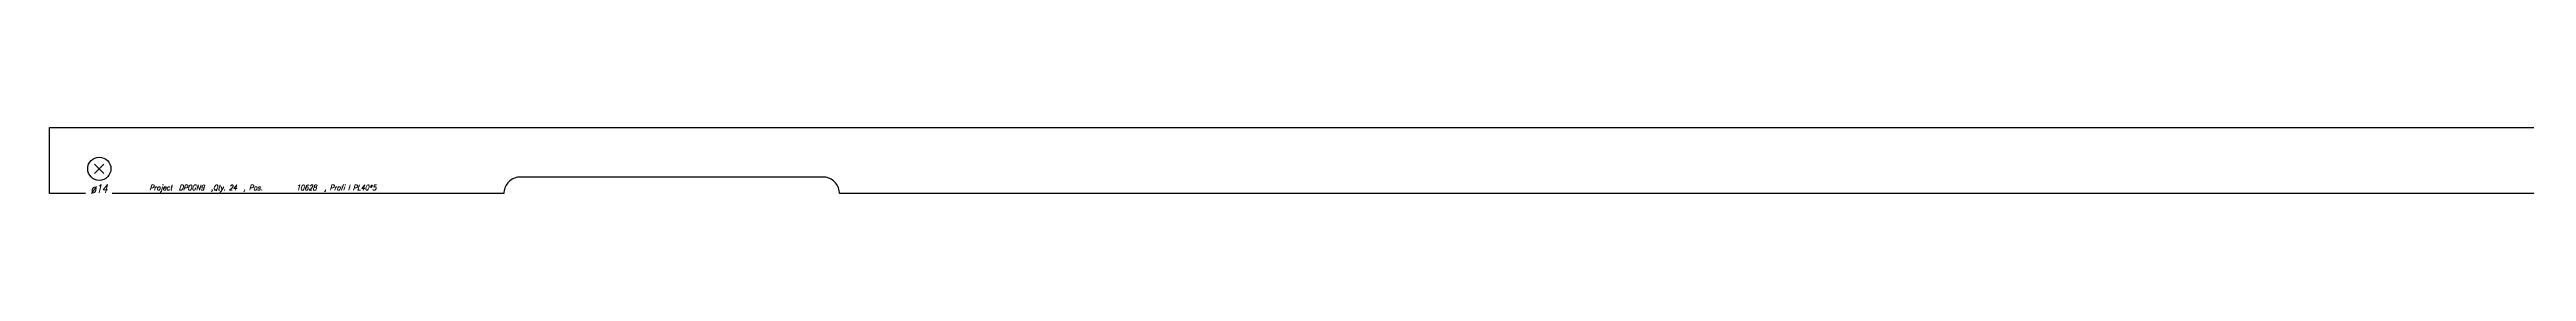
# Model space of a CAD drawing. Extents: x 0 to 2993, y -20 to 20.
# Drawn here: x 0 to 1493, y -20 to 20 of the extents above; entities that cross this region are included whole.
import ezdxf

# ---------------------------------------------------------------- set-up
doc = ezdxf.new("R2010")
doc.units = 0
doc.header["$LTSCALE"] = 10
for name, color, linetype in [('BEZ_SCHRAUBEN', 7, 'CONTINUOUS'), ('SCHRAUBEN', 7, 'CONTINUOUS'), ('TEILE', 7, 'CONTINUOUS'), ('UNTERSCHRIFT', 7, 'CONTINUOUS')]:
    doc.layers.add(name, color=color, linetype=linetype)
doc.styles.get("Standard").update_dxf_attribs({"font": 'ROMANS'})

msp = doc.modelspace()

# ---------------------------------------------------------------- linework, layer by layer
at = {"layer": 'SCHRAUBEN', "color": 6}
for p, q in [((32.843533, -2.196415), (27.243534, -7.796415)), ((27.243534, -2.196415), (32.843533, -7.796415))]:
    msp.add_line(p, q, dxfattribs=at)
at = {"layer": 'SCHRAUBEN', "color": 2}
msp.add_circle((30.043533, -4.996415), 7, dxfattribs=at)
at = {"layer": 'TEILE', "color": 2}
for p, q in [((0.048507, -20), (0.048507, 20)), ((0.048507, 20), (2993.048828, 20)), ((275.722504, -14.264231), (275.253784, -14.999995)), ((276.253601, -13.572119), (275.722504, -14.264231)), ((276.842957, -12.928926), (276.253601, -13.572119)), ((277.486145, -12.339549), (276.842957, -12.928926)), ((278.178284, -11.808473), (277.486145, -12.339549)), ((278.914032, -11.33974), (278.178284, -11.808473)), ((279.687836, -10.936916), (278.914032, -11.33974)), ((280.493835, -10.603067), (279.687836, -10.936916)), ((281.325836, -10.340737), (280.493835, -10.603067)), ((282.177551, -10.151918), (281.325836, -10.340737)), ((283.04248, -10.038051), (282.177551, -10.151918)), ((283.914032, -10.000004), (283.04248, -10.038051)), ((466.238953, -9.99993), (283.914032, -10.000004)), ((467.110474, -10.037968), (466.238953, -9.999922)), ((466.238953, -9.999922), (466.238953, -9.99993)), ((467.975433, -10.151833), (467.110474, -10.037968)), ((468.827148, -10.340648), (467.975433, -10.151833)), ((469.659149, -10.602976), (468.827148, -10.340648)), ((470.465118, -10.936823), (469.659149, -10.602976)), ((471.238953, -11.339645), (470.465118, -10.936823)), ((471.974731, -11.808378), (471.238953, -11.339645)), ((472.666809, -12.339455), (471.974731, -11.808378)), ((473.309998, -12.928833), (472.666809, -12.339455)), ((473.899414, -13.572026), (473.309998, -12.928833)), ((474.430481, -14.264141), (473.899414, -13.572026)), ((474.899231, -14.999908), (474.430481, -14.264141)), ((21.628275, -20), (0.048507, -20)), ((273.914032, -20), (37.896847, -20)), ((273.952087, -19.128439), (273.914032, -19.999998)), ((273.914032, -19.999998), (273.914032, -20)), ((274.065948, -18.263515), (273.952087, -19.128439)), ((274.254791, -17.411806), (274.065948, -18.263515)), ((274.51709, -16.579796), (274.254791, -17.411806)), ((274.850952, -15.773812), (274.51709, -16.579796)), ((275.253784, -14.999995), (274.850952, -15.773812)), ((475.302063, -15.773729), (474.899231, -14.999908)), ((475.635864, -16.579714), (475.302063, -15.773729)), ((475.898193, -17.411728), (475.635864, -16.579714)), ((476.087036, -18.263439), (475.898193, -17.411728)), ((476.200867, -19.128366), (476.087036, -18.263439)), ((476.238953, -19.999926), (476.200867, -19.128366)), ((2535.885742, -19.999987), (476.238953, -19.999926))]:
    msp.add_line(p, q, dxfattribs=at)

# ---------------------------------------------------------------- texts
at = {"layer": 'BEZ_SCHRAUBEN', "color": 2, "oblique": 15, "width": 0.8}
msp.add_text(' ø14', height=5, dxfattribs=at).set_placement((22.043533, -19.496414))
at = {"layer": 'UNTERSCHRIFT', "color": 2, "oblique": 15, "width": 0.8}
for s, p in [('Project  DP0GN9  ,Qty. 24  , Pos. ', (60.281273, -18)), ('10628', (148.681274, -18)), ('  , Profi l PL40*5', (161.681274, -18))]:
    msp.add_text(s, height=3.25, dxfattribs=at).set_placement(p)

doc.saveas('drawing.dxf')
